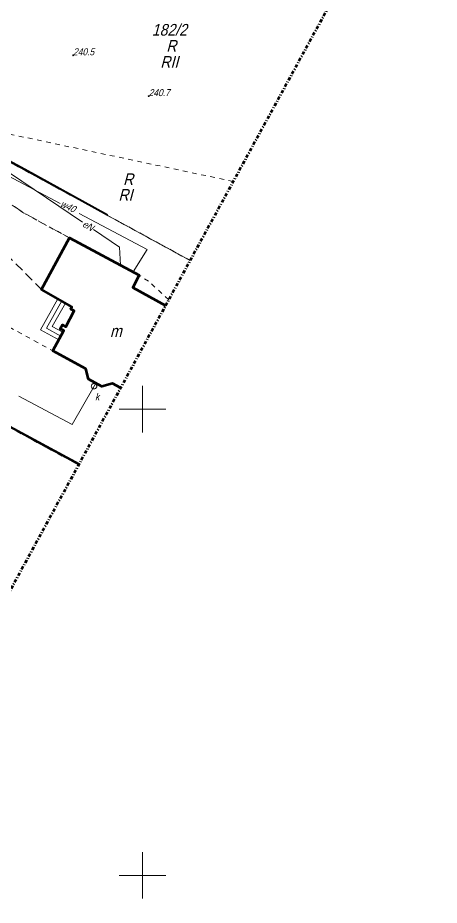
# Model space of a CAD drawing. Extents: x 7449598 to 7450455, y 5563374 to 5564952.
# Drawn here: x 7450036.6 to 7450081.8, y 5564096.8 to 5564192 of the extents above; entities that cross this region are included whole.
import ezdxf
from ezdxf.enums import TextEntityAlignment as Align

# ---------------------------------------------------------------- set-up
doc = ezdxf.new("R2010")
doc.units = 0
doc.header["$MEASUREMENT"] = 0
for name, pattern in [('218-500', [1, 0.5, -0.5]), ('420-500', [1.5, 1, -0.5]), ('DGN Style 4', [0.686427, 0.343214, -0.171607, 0, -0.171607])]:
    doc.linetypes.add(name, pattern=pattern)
for name, color, linetype, lineweight in [('EBUPP_316', 7, 'Continuous', 0), ('EDZPD_219', 7, 'Continuous', 0), ('SDRPK_420', 7, 'Continuous', 0), ('SZOPO_902', 7, 'Continuous', 0), ('Warstwa 1', 7, 'Continuous', 0), ('Warstwa 20', 7, 'Continuous', 0), ('Warstwa 21', 7, 'Continuous', 0), ('Warstwa 24', 7, 'Continuous', 0), ('Warstwa 26', 7, 'Continuous', 0), ('Warstwa 28', 7, 'Continuous', 0), ('Warstwa 29', 7, 'Continuous', 0), ('Warstwa 3', 7, 'Continuous', 0), ('Warstwa 4', 7, 'Continuous', 0), ('Warstwa 41', 7, 'Continuous', 0), ('Warstwa 60', 7, 'Continuous', 0), ('Warstwa 8', 7, 'Continuous', 0)]:
    doc.layers.add(name, color=color, linetype=linetype, lineweight=lineweight)
doc.styles.add('Style-WORKING_1250 I 0.26180', font='WORKING_1250.shx', dxfattribs={"oblique": 14.999978})

# ---------------------------------------------------------------- blocks, each defined once
blk = doc.blocks.new('PW01')
at = {"layer": 'Warstwa 1', "color": 7, "linetype": 'Continuous', "lineweight": 13}
blk.add_circle((0, 0), 0.045, dxfattribs=at)

msp = doc.modelspace()

# ---------------------------------------------------------------- linework, layer by layer
at = {"layer": 'EBUPP_316', "color": 7, "linetype": 'Continuous', "lineweight": 13, "ltscale": 0.1, "flags": 128}
for points in [[(7450041.01, 5564157.448), (7450039.07, 5564158.53), (7450040.927, 5564161.848)], [(7450041.224, 5564157.857), (7450039.695, 5564158.71), (7450041.325, 5564161.623)], [(7450041.746, 5564161.386), (7450040.32, 5564158.89), (7450041.44, 5564158.272)]]:
    msp.add_lwpolyline(points, dxfattribs=at)
at = {"layer": 'EDZPD_219', "color": 96, "linetype": 'Continuous', "lineweight": 13}
for p, q in [((7450027.75, 5564180.89), (7450055.103, 5564165.966)), ((7450015.18, 5564159.28), (7450043.134, 5564144.025))]:
    msp.add_line(p, q, dxfattribs=at)
at = {"layer": 'SDRPK_420', "color": 7, "linetype": '420-500', "lineweight": 13, "flags": 128}
for points in [[(7450025.03, 5564179.26), (7450025.85, 5564178.72), (7450027.67, 5564177.63), (7450037.27, 5564171.06), (7450042.18, 5564168.38)], [(7450027.947, 5564171.692), (7450033.69, 5564168.37), (7450039.15, 5564162.85)]]:
    msp.add_lwpolyline(points, dxfattribs=at)
at = {"layer": 'SZOPO_902', "color": 7, "linetype": 'Continuous', "lineweight": 40, "flags": 128}
msp.add_lwpolyline([(7450025.75, 5564170.57), (7450018.63, 5564157.42), (7450043.196, 5564144.137)], dxfattribs=at)
at = {"layer": 'Warstwa 1', "color": 7, "linetype": 'Continuous', "lineweight": 40, "flags": 128}
msp.add_lwpolyline([(7450046.24, 5564170.81), (7450037.37, 5564175.71), (7450030.48, 5564179.44), (7450029.14, 5564176.85), (7450029.93, 5564175.37)], dxfattribs=at)
at = {"layer": 'Warstwa 20', "color": 5, "linetype": 'Continuous', "lineweight": 13}
for p, q in [((7450041.176, 5564172.071), (7450030.09, 5564177.94)), ((7450050.49, 5564167.14), (7450043.197, 5564171.001)), ((7450048.99, 5564164.74), (7450050.49, 5564167.14)), ((7450048.99, 5564164.74), (7450050.49, 5564167.14)), ((7450048.99, 5564164.74), (7450050.49, 5564167.14))]:
    msp.add_line(p, q, dxfattribs=at)
at = {"layer": 'Warstwa 21', "color": 36, "linetype": 'Continuous', "lineweight": 13}
for p, q in [((7450044.8, 5564152.48), (7450042.44, 5564148.37)), ((7450044.8, 5564152.48), (7450042.44, 5564148.37)), ((7450044.8, 5564152.48), (7450042.44, 5564148.37)), ((7450044.98, 5564152.82), (7450044.8, 5564152.48)), ((7450044.98, 5564152.82), (7450044.8, 5564152.48)), ((7450044.98, 5564152.82), (7450044.8, 5564152.48)), ((7450042.44, 5564148.37), (7450036.72, 5564151.392))]:
    msp.add_line(p, q, dxfattribs=at)
at = {"layer": 'Warstwa 21', "color": 7, "linetype": 'Continuous', "lineweight": 13, "flags": 128}
msp.add_lwpolyline([(7450045.1, 5564152.48), (7450045.09, 5564152.54), (7450045.07, 5564152.6), (7450045.04, 5564152.66), (7450045, 5564152.7), (7450044.95, 5564152.74), (7450044.89, 5564152.77), (7450044.83, 5564152.78), (7450044.77, 5564152.78), (7450044.71, 5564152.77), (7450044.65, 5564152.74), (7450044.6, 5564152.7), (7450044.56, 5564152.66), (7450044.53, 5564152.6), (7450044.51, 5564152.54), (7450044.5, 5564152.48), (7450044.51, 5564152.42), (7450044.53, 5564152.36), (7450044.56, 5564152.3), (7450044.6, 5564152.26), (7450044.65, 5564152.22), (7450044.71, 5564152.2), (7450044.77, 5564152.18), (7450044.83, 5564152.18), (7450044.89, 5564152.2), (7450044.95, 5564152.22), (7450045, 5564152.26), (7450045.04, 5564152.3), (7450045.07, 5564152.36), (7450045.09, 5564152.42)], close=True, dxfattribs=at)
msp.add_lwpolyline([(7450045.1, 5564152.48), (7450045.09, 5564152.54), (7450045.07, 5564152.6), (7450045.04, 5564152.66), (7450045, 5564152.7), (7450044.95, 5564152.74), (7450044.89, 5564152.77), (7450044.83, 5564152.78), (7450044.77, 5564152.78), (7450044.71, 5564152.77), (7450044.65, 5564152.74), (7450044.6, 5564152.7), (7450044.56, 5564152.66), (7450044.53, 5564152.6), (7450044.51, 5564152.54), (7450044.5, 5564152.48), (7450044.51, 5564152.42), (7450044.53, 5564152.36), (7450044.56, 5564152.3), (7450044.6, 5564152.26), (7450044.65, 5564152.22), (7450044.71, 5564152.2), (7450044.77, 5564152.18), (7450044.83, 5564152.18), (7450044.89, 5564152.2), (7450044.95, 5564152.22), (7450045, 5564152.26), (7450045.04, 5564152.3), (7450045.07, 5564152.36), (7450045.09, 5564152.42)], close=True, dxfattribs=at)
msp.add_lwpolyline([(7450045.1, 5564152.48), (7450045.09, 5564152.54), (7450045.07, 5564152.6), (7450045.04, 5564152.66), (7450045, 5564152.7), (7450044.95, 5564152.74), (7450044.89, 5564152.77), (7450044.83, 5564152.78), (7450044.77, 5564152.78), (7450044.71, 5564152.77), (7450044.65, 5564152.74), (7450044.6, 5564152.7), (7450044.56, 5564152.66), (7450044.53, 5564152.6), (7450044.51, 5564152.54), (7450044.5, 5564152.48), (7450044.51, 5564152.42), (7450044.53, 5564152.36), (7450044.56, 5564152.3), (7450044.6, 5564152.26), (7450044.65, 5564152.22), (7450044.71, 5564152.2), (7450044.77, 5564152.18), (7450044.83, 5564152.18), (7450044.89, 5564152.2), (7450044.95, 5564152.22), (7450045, 5564152.26), (7450045.04, 5564152.3), (7450045.07, 5564152.36), (7450045.09, 5564152.42)], close=True, dxfattribs=at)
at = {"layer": 'Warstwa 29', "color": 96, "linetype": '218-500', "lineweight": 13}
for p, q in [((7450027.75, 5564180.89), (7450055.103, 5564165.966)), ((7450055.103, 5564165.966), (7450027.75, 5564180.89)), ((7450027.92, 5564181.18), (7450059.728, 5564174.444)), ((7450037.27, 5564171.06), (7450026.32, 5564178.44)), ((7450042.18, 5564168.38), (7450037.27, 5564171.06)), ((7450042.18, 5564168.38), (7450049.64, 5564164.39)), ((7450049.64, 5564164.39), (7450042.18, 5564168.38)), ((7450019.94, 5564167.47), (7450040.39, 5564156.26)), ((7450050.64, 5564163.74), (7450049.64, 5564164.39)), ((7450052.805, 5564161.753), (7450050.64, 5564163.74)), ((7450015.18, 5564159.28), (7450043.134, 5564144.025)), ((7450043.134, 5564144.025), (7450015.18, 5564159.28)), ((7450043.91, 5564154.33), (7450040.39, 5564156.26)), ((7450040.39, 5564156.26), (7450043.91, 5564154.33)), ((7450044.21, 5564153.24), (7450043.91, 5564154.33)), ((7450043.91, 5564154.33), (7450044.21, 5564153.24)), ((7450045.65, 5564152.45), (7450044.21, 5564153.24)), ((7450044.21, 5564153.24), (7450045.65, 5564152.45)), ((7450046.79, 5564152.77), (7450045.65, 5564152.45)), ((7450045.65, 5564152.45), (7450046.79, 5564152.77)), ((7450047.648, 5564152.3), (7450046.79, 5564152.77)), ((7450046.79, 5564152.77), (7450047.648, 5564152.3))]:
    msp.add_line(p, q, dxfattribs=at)
at = {"layer": 'Warstwa 3', "color": 7, "linetype": 'Continuous', "lineweight": 53, "flags": 128}
msp.add_lwpolyline([(7450047.648, 5564152.3), (7450046.79, 5564152.77), (7450045.65, 5564152.45), (7450044.21, 5564153.24), (7450043.91, 5564154.33), (7450040.39, 5564156.26), (7450041.55, 5564158.44), (7450041.16, 5564158.65), (7450041.4, 5564159.06), (7450041.77, 5564158.85), (7450042.67, 5564160.56), (7450042.3, 5564160.76), (7450042.43, 5564161), (7450039.15, 5564162.85), (7450042.18, 5564168.38), (7450049.64, 5564164.39), (7450048.95, 5564163.06), (7450052.461, 5564161.123)], dxfattribs=at)
at = {"layer": 'Warstwa 41', "color": 1, "linetype": 'Continuous', "lineweight": 13}
for p, q in [((7450043.564, 5564170.076), (7450031.33, 5564178.33)), ((7450047.53, 5564167.4), (7450044.729, 5564169.29)), ((7450047.53, 5564167.4), (7450047.64, 5564165.46)), ((7450047.53, 5564167.4), (7450047.64, 5564165.46)), ((7450047.53, 5564167.4), (7450047.64, 5564165.46))]:
    msp.add_line(p, q, dxfattribs=at)
at = {"layer": 'Warstwa 60', "color": 7, "linetype": 'Continuous', "lineweight": 13}
for p, q in [((7450050, 5564147.5), (7450050, 5564152.5)), ((7450047.5, 5564150), (7450052.5, 5564150)), ((7450050, 5564097.5), (7450050, 5564102.5)), ((7450047.5, 5564100), (7450052.5, 5564100))]:
    msp.add_line(p, q, dxfattribs=at)
at = {"layer": 'Warstwa 8', "color": 7, "linetype": 'DGN Style 4', "lineweight": 53, "flags": 128}
msp.add_lwpolyline([(7450242.249, 5564757.195), (7450281.761, 5564736.224), (7450381.947, 5564923.763), (7450454.953, 5564884.917), (7450405.405, 5564791.854), (7450392.833, 5564798.548), (7450342.944, 5564703.75), (7450227.046, 5564484.373), (7450154.831, 5564348.788), (7449690.291, 5563497.193), (7449618.905, 5563522.751), (7449629.01, 5563547.14), (7449943.259, 5564118.2), (7449916.282, 5564132.943), (7449953.147, 5564197.693), (7449979.298, 5564183.674), (7450084.831, 5564375.475), (7450052.492, 5564392.854)], close=True, dxfattribs=at)

# ---------------------------------------------------------------- block references
at = {"layer": 'Warstwa 1', "color": 7, "linetype": 'Continuous', "lineweight": 13}
for p in [(7450042.55, 5564187.98), (7450050.66, 5564183.6)]:
    msp.add_blockref('PW01', p, dxfattribs=at)

# ---------------------------------------------------------------- texts
at = {"layer": 'Warstwa 1', "color": 7, "linetype": 'Continuous', "lineweight": 0, "style": 'Style-WORKING_1250 I 0.26180', "oblique": 15, "width": 0.900007}
for s, p in [('240.5', (7450042.55, 5564187.98)), ('240.7', (7450050.66, 5564183.6))]:
    msp.add_text(s, height=0.75, dxfattribs=at).set_placement(p)
at = {"layer": 'Warstwa 20', "color": 5, "linetype": 'Continuous', "lineweight": 13, "style": 'Style-WORKING_1250 I 0.26180', "oblique": 15, "width": 0.900007}
msp.add_text('w40', height=0.75, rotation=334.92534, dxfattribs=at).set_placement((7450041.26, 5564172.12), align=Align.MIDDLE_LEFT)
at = {"layer": 'Warstwa 21', "color": 7, "linetype": 'Continuous', "lineweight": 13, "style": 'Style-WORKING_1250 I 0.26180', "oblique": 15, "width": 0.900007}
msp.add_text('k', height=0.75, dxfattribs=at).set_placement((7450044.91, 5564151.35), align=Align.MIDDLE_LEFT)
at = {"layer": 'Warstwa 24', "color": 96, "linetype": 'Continuous', "lineweight": 30, "style": 'Style-WORKING_1250 I 0.26180', "oblique": 15, "width": 0.899997}
msp.add_text('182/2', height=1.25, dxfattribs=at).set_placement((7450050.991, 5564190.088))
at = {"layer": 'Warstwa 26', "color": 96, "linetype": 'Continuous', "lineweight": 30, "style": 'Style-WORKING_1250 I 0.26180', "oblique": 15, "width": 0.899997}
for s, p in [('RII', (7450051.905, 5564186.642)), ('RI', (7450047.41, 5564172.379))]:
    msp.add_text(s, height=1.25, dxfattribs=at).set_placement(p)
at = {"layer": 'Warstwa 28', "color": 96, "linetype": 'Continuous', "lineweight": 30, "style": 'Style-WORKING_1250 I 0.26180', "oblique": 15, "width": 0.899997}
for p in [(7450052.548, 5564188.365), (7450047.916, 5564174.059)]:
    msp.add_text('R', height=1.25, dxfattribs=at).set_placement(p)
at = {"layer": 'Warstwa 4', "color": 7, "linetype": 'Continuous', "lineweight": 30, "style": 'Style-WORKING_1250 I 0.26180', "oblique": 15, "width": 0.899997}
msp.add_text('m', height=1.25, dxfattribs=at).set_placement((7450046.51, 5564157.77))
at = {"layer": 'Warstwa 41', "color": 1, "linetype": 'Continuous', "lineweight": 13, "style": 'Style-WORKING_1250 I 0.26180', "oblique": 15, "width": 0.900007}
msp.add_text('eN', height=0.75, rotation=329.98129, dxfattribs=at).set_placement((7450043.661, 5564169.995), align=Align.MIDDLE_LEFT)

doc.saveas('drawing.dxf')
